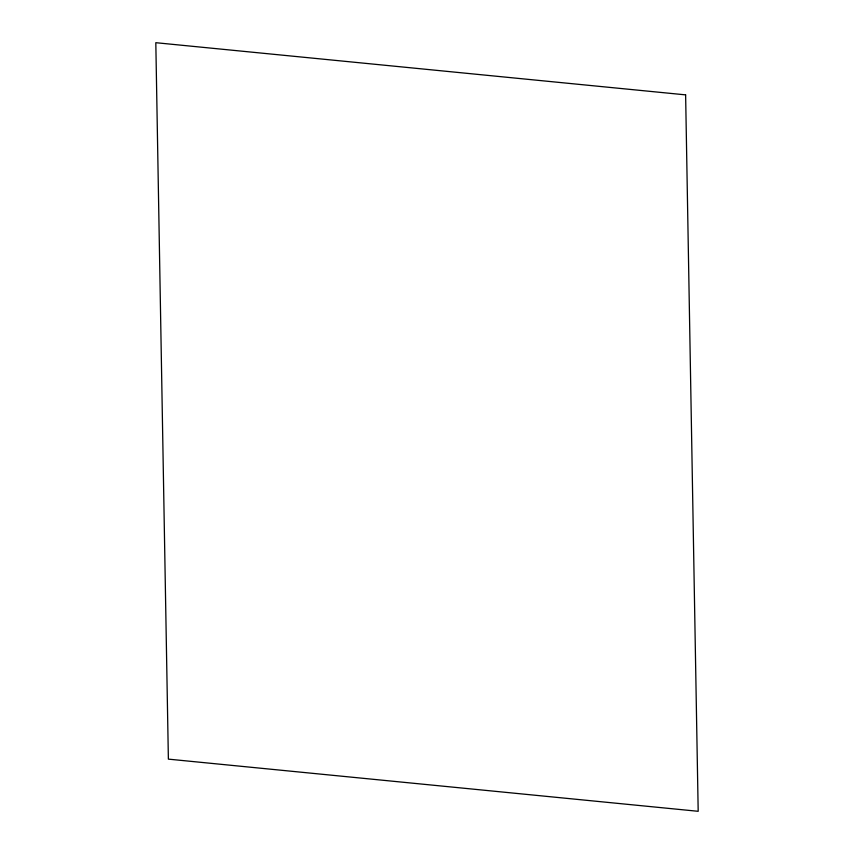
<?xml version="1.0" encoding="UTF-8"?>
<svg xmlns="http://www.w3.org/2000/svg" width="854" height="854" viewBox="0 0 854 854"><rect width="100%" height="100%" fill="white"/><g stroke="black" fill="none" stroke-linecap="round" stroke-linejoin="round"><path stroke-width="1.28" d="M685.623 94.869L155.812 42.7L168.377 759.131L698.188 811.3L685.623 94.869"/></g></svg>
